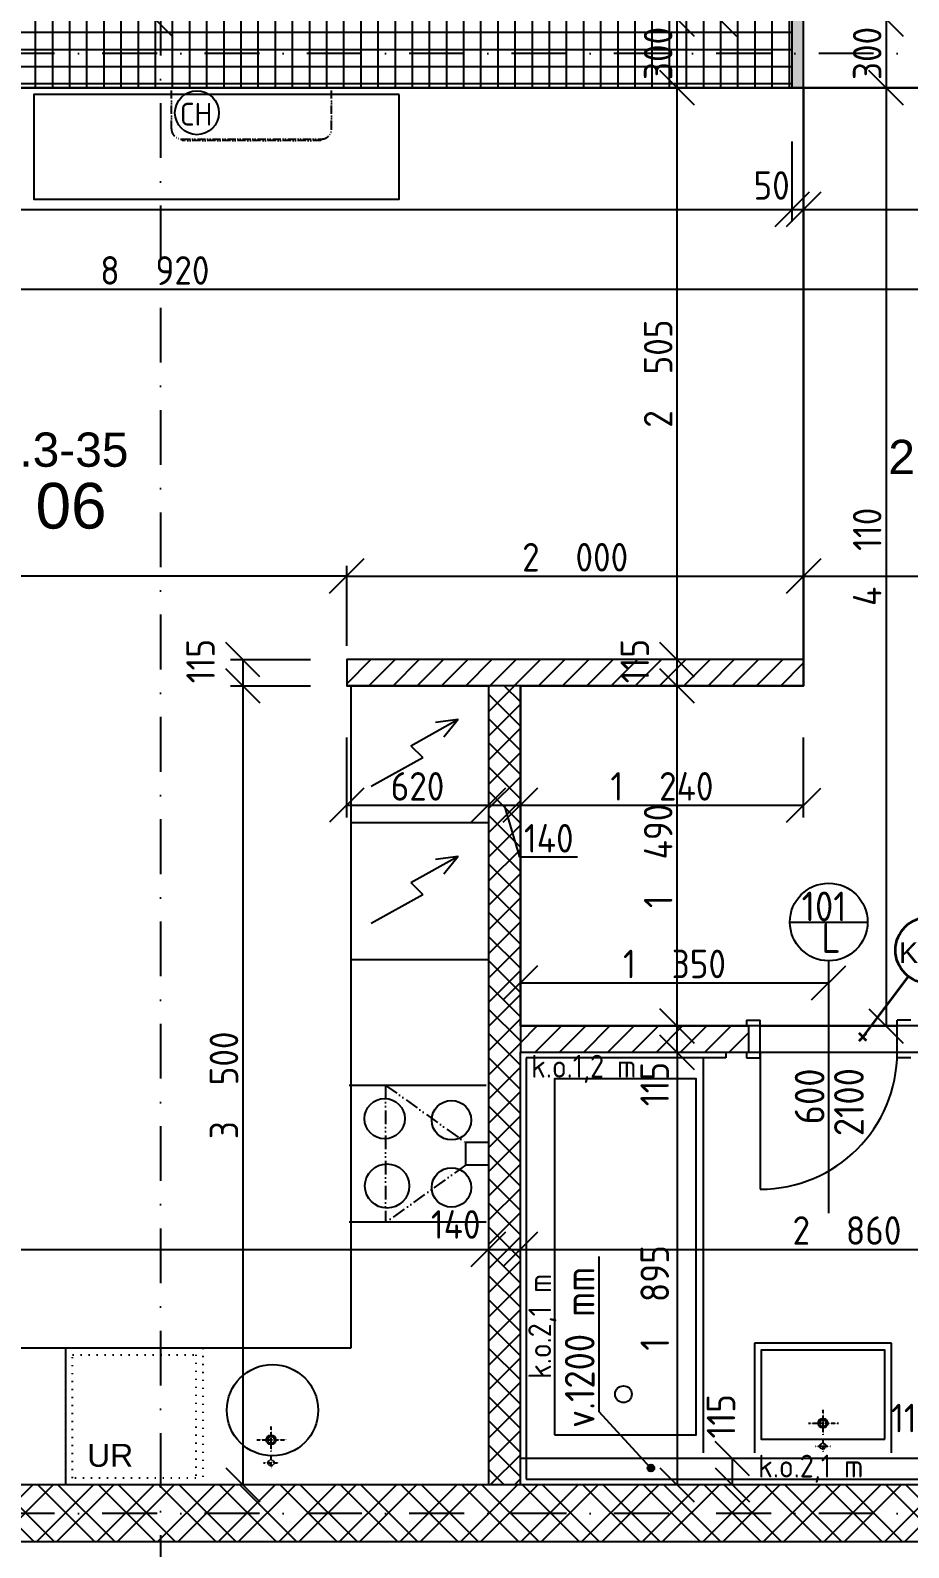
# Model space of a CAD drawing. Extents: x 4511820 to 5180432, y -1526536 to -944957.
# Drawn here: x 5100228 to 5104072, y -1225649 to -1219003 of the extents above; entities that cross this region are included whole.
import ezdxf

# ---------------------------------------------------------------- set-up
doc = ezdxf.new("R2010")
doc.units = 0
doc.header["$MEASUREMENT"] = 0
for name, pattern in [('ACAD_ISO07W100', [3.5, 0.5, -3]), ('ACAD_ISO12W100', [22, 12, -3, 0.5, -3, 0.5, -3]), ('BODKOCIARKOVANA_3', [5.6, 3, -1.3, 0, -1.3]), ('DASHED', [0.75, 0.5, -0.25])]:
    doc.linetypes.add(name, pattern=pattern)
doc.layers.get('0').update_dxf_attribs({"linetype": 'CONTINUOUS'})
doc.layers.get('Defpoints').update_dxf_attribs({"color": 61, "linetype": 'CONTINUOUS'})
for name, color, linetype in [('DVERE', 45, 'CONTINUOUS'), ('KÓTY', 4, 'CONTINUOUS'), ('MÚRY', 1, 'CONTINUOUS'), ('osi', 253, 'CONTINUOUS'), ('Plochy', 41, 'CONTINUOUS'), ('POPIS', 7, 'CONTINUOUS'), ('TENKÁ', 7, 'CONTINUOUS'), ('ZARIADENIE', 47, 'CONTINUOUS'), ('ZARIADENIE1', 145, 'CONTINUOUS'), ('ZARIADOVACIE', 144, 'CONTINUOUS'), ('ZZ-chladenie', 133, 'CONTINUOUS'), ('ŠRAFY', 82, 'CONTINUOUS')]:
    doc.layers.add(name, color=color, linetype=linetype)
doc.layers.add('preklady', color=74, linetype='CONTINUOUS', lineweight=35)
doc.styles.add('ARIAL', font='arial.ttf')
doc.styles.add('STYLE1', font='isocp.shx')
doc.dimstyles.new('STANDARD-50', dxfattribs={"dimtxt": 125, "dimasz": 150, "dimexe": 10, "dimexo": 200, "dimgap": 20, "dimtad": 1, "dimdsep": 46, "dimlunit": 6, "dimtxsty": 'STYLE1', "dimblk1": 'OBLIQUE', "dimblk2": 'OBLIQUE', "dimsah": 1, "dimcen": 2.5, "dimse1": 1, "dimse2": 1, "dimadec": 0, "dimazin": 0, "dimtfac": 1, "dimtmove": 1, "dimatfit": 3, "dimldrblk": 'OBLIQUE', "dimfxl": 1, "dimtolj": 1, "dimtzin": 0, "dimarcsym": 0})
pattern_1 = [(45, (515270.5, 214751.965), (-53.0330086, 53.0330086), [])]

# ---------------------------------------------------------------- blocks, each defined once
blk = doc.blocks.new('chlad2')
at = {"layer": 'ZZ-chladenie', "linetype": 'ACAD_ISO12W100', "ltscale": 3}
for p, q in [((5102412.5, -1105747.3), (5102592.5, -1105747.3)), ((5102412.5, -1106448.4), (5102592.5, -1106448.4))]:
    blk.add_line(p, q, dxfattribs=at)
blk.add_lwpolyline([(5102367.5, -1106402), (5102360.8, -1106402), (5102360.8, -1105794.8), (5102367.5, -1105794.8)], close=True, dxfattribs=at)
for centre, start, end in [((5102412.5, -1105792.3), 90, 180), ((5102412.5, -1106403.4), 180, 270)]:
    blk.add_arc(centre, 45, start, end, dxfattribs=at)
blk = doc.blocks.new('_OBLIQUE')
at = {"color": 0, "linetype": 'ByBlock'}
blk.add_line((-0.5, -0.5), (0.5, 0.5), dxfattribs=at)
blk = doc.blocks.new('*D27907')
at = {"layer": 'Defpoints', "color": 0}
for p in [(5102232.5, -1224342.5), (5096312.5, -1225374.2), (5102232.5, -1225374.2)]:
    blk.add_point(p, dxfattribs=at)
at = {"layer": 'KÓTY', "color": 0, "lineweight": -2}
blk.add_line((5096312.5, -1224342.5), (5102232.5, -1224342.5), dxfattribs=at)
at = {"layer": 'KÓTY', "color": 0, "linetype": 'ByBlock', "lineweight": -2, "xscale": 150, "yscale": 150, "zscale": 150, "rotation": 180}
blk.add_blockref('_OBLIQUE', (5096312.5, -1224342.5), dxfattribs=at)
at = {"layer": 'KÓTY', "color": 0, "linetype": 'ByBlock', "lineweight": -2, "xscale": 150, "yscale": 150, "zscale": 150}
blk.add_blockref('_OBLIQUE', (5102232.5, -1224342.5), dxfattribs=at)
at = {"layer": 'KÓTY', "color": 0, "insert": (5099272.5, -1224260), "char_height": 125, "attachment_point": 5, "style": 'STYLE1'}
blk.add_mtext('\\A1;5ﾠ920', dxfattribs=at)
blk = doc.blocks.new('*D27908')
at = {"layer": 'Defpoints', "color": 0}
for p in [(5102372.5, -1224342.5), (5102372.5, -1224342.5), (5102232.5, -1225374.2)]:
    blk.add_point(p, dxfattribs=at)
at = {"layer": 'KÓTY', "color": 0, "lineweight": -2}
blk.add_line((5102232.5, -1224342.5), (5102372.5, -1224342.5), dxfattribs=at)
at = {"layer": 'KÓTY', "color": 0, "linetype": 'ByBlock', "lineweight": -2, "xscale": 150, "yscale": 150, "zscale": 150, "rotation": 180}
blk.add_blockref('_OBLIQUE', (5102232.5, -1224342.5), dxfattribs=at)
at = {"layer": 'KÓTY', "color": 0, "linetype": 'ByBlock', "lineweight": -2, "xscale": 150, "yscale": 150, "zscale": 150}
blk.add_blockref('_OBLIQUE', (5102372.5, -1224342.5), dxfattribs=at)
at = {"layer": 'KÓTY', "color": 0, "insert": (5102089.5, -1224233.5), "char_height": 125, "attachment_point": 5, "style": 'STYLE1'}
blk.add_mtext('\\A1;140', dxfattribs=at)
blk = doc.blocks.new('*D27909')
at = {"layer": 'Defpoints', "color": 0}
for p in [(5102372.5, -1224342.5), (5105232.5, -1224342.5), (5105232.5, -1224342.5)]:
    blk.add_point(p, dxfattribs=at)
at = {"layer": 'KÓTY', "color": 0, "lineweight": -2}
blk.add_line((5102372.5, -1224342.5), (5105232.5, -1224342.5), dxfattribs=at)
at = {"layer": 'KÓTY', "color": 0, "linetype": 'ByBlock', "lineweight": -2, "xscale": 150, "yscale": 150, "zscale": 150, "rotation": 180}
blk.add_blockref('_OBLIQUE', (5102372.5, -1224342.5), dxfattribs=at)
at = {"layer": 'KÓTY', "color": 0, "linetype": 'ByBlock', "lineweight": -2, "xscale": 150, "yscale": 150, "zscale": 150}
blk.add_blockref('_OBLIQUE', (5105232.5, -1224342.5), dxfattribs=at)
at = {"layer": 'KÓTY', "color": 0, "insert": (5103802.5, -1224260), "char_height": 125, "attachment_point": 5, "style": 'STYLE1'}
blk.add_mtext('\\A1;2ﾠ860', dxfattribs=at)
blk = doc.blocks.new('*D27929')
at = {"layer": 'Defpoints', "color": 0}
for p in [(5102372.5, -1223479.2), (5102372.5, -1225374.2), (5103058.5, -1225374.2)]:
    blk.add_point(p, dxfattribs=at)
at = {"layer": 'KÓTY', "color": 0, "lineweight": -2}
blk.add_line((5103058.5, -1223479.2), (5103058.5, -1225374.2), dxfattribs=at)
at = {"layer": 'KÓTY', "color": 0, "linetype": 'ByBlock', "lineweight": -2, "xscale": 150, "yscale": 150, "zscale": 150}
for p, rotation in [((5103058.5, -1223479.2), 90), ((5103058.5, -1225374.2), 270)]:
    blk.add_blockref('_OBLIQUE', p, dxfattribs=dict(at, rotation=rotation))
at = {"layer": 'KÓTY', "color": 0, "insert": (5102961, -1224555.5), "char_height": 125, "attachment_point": 5, "rotation": 90, "style": 'STYLE1'}
blk.add_mtext('\\A1;1ﾠ895', dxfattribs=at)
blk = doc.blocks.new('*D27930')
at = {"layer": 'Defpoints', "color": 0}
for p in [(5102372.5, -1223364.2), (5103058.5, -1223364.2), (5102372.5, -1223479.2)]:
    blk.add_point(p, dxfattribs=at)
at = {"layer": 'KÓTY', "color": 0, "lineweight": -2}
blk.add_line((5103058.5, -1223479.2), (5103058.5, -1223364.2), dxfattribs=at)
at = {"layer": 'KÓTY', "color": 0, "linetype": 'ByBlock', "lineweight": -2, "xscale": 150, "yscale": 150, "zscale": 150}
for p, rotation in [((5103058.5, -1223364.2), 90), ((5103058.5, -1223479.2), 270)]:
    blk.add_blockref('_OBLIQUE', p, dxfattribs=dict(at, rotation=rotation))
at = {"layer": 'KÓTY', "color": 0, "insert": (5102960.5, -1223618.5), "char_height": 125, "attachment_point": 5, "rotation": 90, "style": 'STYLE1'}
blk.add_mtext('\\A1;115', dxfattribs=at)
blk = doc.blocks.new('*D27931')
at = {"layer": 'Defpoints', "color": 0}
for p in [(5103058.5, -1221874.2), (5103058.5, -1221874.2), (5102372.5, -1223364.2)]:
    blk.add_point(p, dxfattribs=at)
at = {"layer": 'KÓTY', "color": 0, "lineweight": -2}
blk.add_line((5103058.5, -1223364.2), (5103058.5, -1221874.2), dxfattribs=at)
at = {"layer": 'KÓTY', "color": 0, "linetype": 'ByBlock', "lineweight": -2, "xscale": 150, "yscale": 150, "zscale": 150}
for p, rotation in [((5103058.5, -1221874.2), 90), ((5103058.5, -1223364.2), 270)]:
    blk.add_blockref('_OBLIQUE', p, dxfattribs=dict(at, rotation=rotation))
at = {"layer": 'KÓTY', "color": 0, "insert": (5102976, -1222619.2), "char_height": 125, "attachment_point": 5, "rotation": 90, "style": 'STYLE1'}
blk.add_mtext('\\A1;1ﾠ490', dxfattribs=at)
blk = doc.blocks.new('*D27932')
at = {"layer": 'Defpoints', "color": 0}
for p in [(5103058.5, -1221759.2), (5103058.5, -1221759.2), (5103058.5, -1221874.2)]:
    blk.add_point(p, dxfattribs=at)
at = {"layer": 'KÓTY', "color": 0, "lineweight": -2}
blk.add_line((5103058.5, -1221874.2), (5103058.5, -1221759.2), dxfattribs=at)
at = {"layer": 'KÓTY', "color": 0, "linetype": 'ByBlock', "lineweight": -2, "xscale": 150, "yscale": 150, "zscale": 150}
for p, rotation in [((5103058.5, -1221759.2), 90), ((5103058.5, -1221874.2), 270)]:
    blk.add_blockref('_OBLIQUE', p, dxfattribs=dict(at, rotation=rotation))
at = {"layer": 'KÓTY', "color": 0, "insert": (5102873.5, -1221766), "char_height": 125, "attachment_point": 5, "rotation": 90, "style": 'STYLE1'}
blk.add_mtext('\\A1;115', dxfattribs=at)
blk = doc.blocks.new('*D27933')
at = {"layer": 'Defpoints', "color": 0}
for p in [(5103058.5, -1219254.2), (5103058.5, -1219254.2), (5103058.5, -1221759.2)]:
    blk.add_point(p, dxfattribs=at)
at = {"layer": 'KÓTY', "color": 0, "lineweight": -2}
blk.add_line((5103058.5, -1221759.2), (5103058.5, -1219254.2), dxfattribs=at)
at = {"layer": 'KÓTY', "color": 0, "linetype": 'ByBlock', "lineweight": -2, "xscale": 150, "yscale": 150, "zscale": 150}
for p, rotation in [((5103058.5, -1219254.2), 90), ((5103058.5, -1221759.2), 270)]:
    blk.add_blockref('_OBLIQUE', p, dxfattribs=dict(at, rotation=rotation))
at = {"layer": 'KÓTY', "color": 0, "insert": (5102976, -1220506.7), "char_height": 125, "attachment_point": 5, "rotation": 90, "style": 'STYLE1'}
blk.add_mtext('\\A1;2ﾠ505', dxfattribs=at)
blk = doc.blocks.new('*D27934')
at = {"layer": 'Defpoints', "color": 0}
for p in [(5103058.5, -1218954.2), (5103058.5, -1218954.2), (5103058.5, -1219254.2)]:
    blk.add_point(p, dxfattribs=at)
at = {"layer": 'KÓTY', "color": 0, "lineweight": -2}
blk.add_line((5103058.5, -1219254.2), (5103058.5, -1218954.2), dxfattribs=at)
at = {"layer": 'KÓTY', "color": 0, "linetype": 'ByBlock', "lineweight": -2, "xscale": 150, "yscale": 150, "zscale": 150}
for p, rotation in [((5103058.5, -1218954.2), 90), ((5103058.5, -1219254.2), 270)]:
    blk.add_blockref('_OBLIQUE', p, dxfattribs=dict(at, rotation=rotation))
at = {"layer": 'KÓTY', "color": 0, "insert": (5102976, -1219104.2), "char_height": 125, "attachment_point": 5, "rotation": 90, "style": 'STYLE1'}
blk.add_mtext('\\A1;300', dxfattribs=at)
blk = doc.blocks.new('*D27935')
at = {"layer": 'Defpoints', "color": 0}
for p in [(5103058.5, -1217069.2), (5103058.5, -1217069.2), (5103058.5, -1218954.2)]:
    blk.add_point(p, dxfattribs=at)
at = {"layer": 'KÓTY', "color": 0, "lineweight": -2}
blk.add_line((5103058.5, -1218954.2), (5103058.5, -1217069.2), dxfattribs=at)
at = {"layer": 'KÓTY', "color": 0, "linetype": 'ByBlock', "lineweight": -2, "xscale": 150, "yscale": 150, "zscale": 150}
for p, rotation in [((5103058.5, -1217069.2), 90), ((5103058.5, -1218954.2), 270)]:
    blk.add_blockref('_OBLIQUE', p, dxfattribs=dict(at, rotation=rotation))
at = {"layer": 'KÓTY', "color": 0, "insert": (5102976, -1218011.7), "char_height": 125, "attachment_point": 5, "rotation": 90, "style": 'STYLE1'}
blk.add_mtext('\\A1;1ﾠ885', dxfattribs=at)
blk = doc.blocks.new('*D27942')
at = {"layer": 'Defpoints', "color": 0}
for p in [(5101612.5, -1221874.2), (5102232.5, -1221874.2), (5102232.5, -1222397)]:
    blk.add_point(p, dxfattribs=at)
at = {"layer": 'KÓTY', "color": 0, "lineweight": -2}
blk.add_line((5101612.5, -1222397), (5102232.5, -1222397), dxfattribs=at)
at = {"layer": 'KÓTY', "color": 0, "linetype": 'ByBlock', "lineweight": -2, "xscale": 150, "yscale": 150, "zscale": 150, "rotation": 180}
blk.add_blockref('_OBLIQUE', (5101612.5, -1222397), dxfattribs=at)
at = {"layer": 'KÓTY', "color": 0, "linetype": 'ByBlock', "lineweight": -2, "xscale": 150, "yscale": 150, "zscale": 150}
blk.add_blockref('_OBLIQUE', (5102232.5, -1222397), dxfattribs=at)
at = {"layer": 'KÓTY', "color": 0, "insert": (5101922.5, -1222314.5), "char_height": 125, "attachment_point": 5, "style": 'STYLE1'}
blk.add_mtext('\\A1;620', dxfattribs=at)
blk = doc.blocks.new('*D27943')
at = {"layer": 'Defpoints', "color": 0}
for p in [(5102232.5, -1221874.2), (5102372.5, -1221874.2), (5102372.5, -1222397)]:
    blk.add_point(p, dxfattribs=at)
at = {"layer": 'KÓTY', "color": 0, "lineweight": -2}
for p, q in [((5102232.5, -1222397), (5102372.5, -1222397)), ((5102370.8, -1222624.5), (5102302.5, -1222397)), ((5102623.3, -1222624.5), (5102370.8, -1222624.5))]:
    blk.add_line(p, q, dxfattribs=at)
at = {"layer": 'KÓTY', "color": 0, "linetype": 'ByBlock', "lineweight": -2, "xscale": 150, "yscale": 150, "zscale": 150, "rotation": 180}
blk.add_blockref('_OBLIQUE', (5102232.5, -1222397), dxfattribs=at)
at = {"layer": 'KÓTY', "color": 0, "linetype": 'ByBlock', "lineweight": -2, "xscale": 150, "yscale": 150, "zscale": 150}
blk.add_blockref('_OBLIQUE', (5102372.5, -1222397), dxfattribs=at)
at = {"layer": 'KÓTY', "color": 0, "insert": (5102497, -1222542), "char_height": 125, "attachment_point": 5, "style": 'STYLE1'}
blk.add_mtext('\\A1;140', dxfattribs=at)
blk = doc.blocks.new('*D27944')
at = {"layer": 'Defpoints', "color": 0}
for p in [(5102372.5, -1221874.2), (5103612.5, -1221874.2), (5103612.5, -1222397)]:
    blk.add_point(p, dxfattribs=at)
at = {"layer": 'KÓTY', "color": 0, "lineweight": -2}
blk.add_line((5102372.5, -1222397), (5103612.5, -1222397), dxfattribs=at)
at = {"layer": 'KÓTY', "color": 0, "linetype": 'ByBlock', "lineweight": -2, "xscale": 150, "yscale": 150, "zscale": 150, "rotation": 180}
blk.add_blockref('_OBLIQUE', (5102372.5, -1222397), dxfattribs=at)
at = {"layer": 'KÓTY', "color": 0, "linetype": 'ByBlock', "lineweight": -2, "xscale": 150, "yscale": 150, "zscale": 150}
blk.add_blockref('_OBLIQUE', (5103612.5, -1222397), dxfattribs=at)
at = {"layer": 'KÓTY', "color": 0, "insert": (5102992.5, -1222314.5), "char_height": 125, "attachment_point": 5, "style": 'STYLE1'}
blk.add_mtext('\\A1;1ﾠ240', dxfattribs=at)
blk = doc.blocks.new('*D27945')
at = {"layer": 'Defpoints', "color": 0}
for p in [(5101612.5, -1221874.2), (5101157.5, -1225374.2), (5101612.5, -1225374.2)]:
    blk.add_point(p, dxfattribs=at)
at = {"layer": 'KÓTY', "color": 0, "lineweight": -2}
blk.add_line((5101157.5, -1221874.2), (5101157.5, -1225374.2), dxfattribs=at)
at = {"layer": 'KÓTY', "color": 0, "linetype": 'ByBlock', "lineweight": -2, "xscale": 150, "yscale": 150, "zscale": 150}
for p, rotation in [((5101157.5, -1221874.2), 90), ((5101157.5, -1225374.2), 270)]:
    blk.add_blockref('_OBLIQUE', p, dxfattribs=dict(at, rotation=rotation))
at = {"layer": 'KÓTY', "color": 0, "insert": (5101075, -1223624.2), "char_height": 125, "attachment_point": 5, "rotation": 90, "style": 'STYLE1'}
blk.add_mtext('\\A1;3ﾠ500', dxfattribs=at)
blk = doc.blocks.new('*D27946')
at = {"layer": 'Defpoints', "color": 0}
for p in [(5101612.5, -1221759.2), (5101157.5, -1221874.2), (5101612.5, -1221874.2)]:
    blk.add_point(p, dxfattribs=at)
at = {"layer": 'KÓTY', "color": 0, "lineweight": -2}
blk.add_line((5101157.5, -1221759.2), (5101157.5, -1221874.2), dxfattribs=at)
at = {"layer": 'KÓTY', "color": 0, "linetype": 'ByBlock', "lineweight": -2, "xscale": 150, "yscale": 150, "zscale": 150}
for p, rotation in [((5101157.5, -1221759.2), 90), ((5101157.5, -1221874.2), 270)]:
    blk.add_blockref('_OBLIQUE', p, dxfattribs=dict(at, rotation=rotation))
at = {"layer": 'KÓTY', "color": 0, "insert": (5100972.5, -1221766), "char_height": 125, "attachment_point": 5, "rotation": 90, "style": 'STYLE1'}
blk.add_mtext('\\A1;115', dxfattribs=at)
blk = doc.blocks.new('*D27949')
at = {"layer": 'Defpoints', "color": 0}
for p in [(5096312.5, -1219254.2), (5103562.5, -1219254.2), (5103562.5, -1219787)]:
    blk.add_point(p, dxfattribs=at)
at = {"layer": 'KÓTY', "color": 0, "lineweight": -2}
blk.add_line((5096312.5, -1219787), (5103562.5, -1219787), dxfattribs=at)
at = {"layer": 'KÓTY', "color": 0, "linetype": 'ByBlock', "lineweight": -2, "xscale": 150, "yscale": 150, "zscale": 150, "rotation": 180}
blk.add_blockref('_OBLIQUE', (5096312.5, -1219787), dxfattribs=at)
at = {"layer": 'KÓTY', "color": 0, "linetype": 'ByBlock', "lineweight": -2, "xscale": 150, "yscale": 150, "zscale": 150}
blk.add_blockref('_OBLIQUE', (5103562.5, -1219787), dxfattribs=at)
at = {"layer": 'KÓTY', "color": 0, "insert": (5099937.5, -1219704.5), "char_height": 125, "attachment_point": 5, "style": 'STYLE1'}
blk.add_mtext('\\A1;7ﾠ250', dxfattribs=at)
blk = doc.blocks.new('*D27950')
at = {"layer": 'Defpoints', "color": 0}
for p in [(5103562.5, -1219254.2), (5103612.5, -1219254.2), (5103612.5, -1219787)]:
    blk.add_point(p, dxfattribs=at)
at = {"layer": 'KÓTY', "color": 0, "lineweight": -2}
blk.add_line((5103562.5, -1219787), (5103612.5, -1219787), dxfattribs=at)
at = {"layer": 'KÓTY', "color": 0, "linetype": 'ByBlock', "lineweight": -2, "xscale": 150, "yscale": 150, "zscale": 150, "rotation": 180}
blk.add_blockref('_OBLIQUE', (5103562.5, -1219787), dxfattribs=at)
at = {"layer": 'KÓTY', "color": 0, "linetype": 'ByBlock', "lineweight": -2, "xscale": 150, "yscale": 150, "zscale": 150}
blk.add_blockref('_OBLIQUE', (5103612.5, -1219787), dxfattribs=at)
at = {"layer": 'KÓTY', "color": 0, "insert": (5103472.5, -1219682.5), "char_height": 125, "attachment_point": 5, "style": 'STYLE1'}
blk.add_mtext('\\A1;50', dxfattribs=at)
blk = doc.blocks.new('*D27951')
at = {"layer": 'Defpoints', "color": 0}
for p in [(5103612.5, -1219254.2), (5105232.5, -1219254.2), (5105232.5, -1219787)]:
    blk.add_point(p, dxfattribs=at)
at = {"layer": 'KÓTY', "color": 0, "lineweight": -2}
blk.add_line((5103612.5, -1219787), (5105232.5, -1219787), dxfattribs=at)
at = {"layer": 'KÓTY', "color": 0, "linetype": 'ByBlock', "lineweight": -2, "xscale": 150, "yscale": 150, "zscale": 150, "rotation": 180}
blk.add_blockref('_OBLIQUE', (5103612.5, -1219787), dxfattribs=at)
at = {"layer": 'KÓTY', "color": 0, "linetype": 'ByBlock', "lineweight": -2, "xscale": 150, "yscale": 150, "zscale": 150}
blk.add_blockref('_OBLIQUE', (5105232.5, -1219787), dxfattribs=at)
at = {"layer": 'KÓTY', "color": 0, "insert": (5104422.5, -1219704.5), "char_height": 125, "attachment_point": 5, "style": 'STYLE1'}
blk.add_mtext('\\A1;1ﾠ620', dxfattribs=at)
blk = doc.blocks.new('*D27952')
at = {"layer": 'Defpoints', "color": 0}
for p in [(5103722.5, -1223175), (5102372.5, -1223364.2), (5103722.5, -1223364.2)]:
    blk.add_point(p, dxfattribs=at)
at = {"layer": 'KÓTY', "color": 0, "lineweight": -2}
blk.add_line((5102372.5, -1223175), (5103722.5, -1223175), dxfattribs=at)
at = {"layer": 'KÓTY', "color": 0, "linetype": 'ByBlock', "lineweight": -2, "xscale": 150, "yscale": 150, "zscale": 150, "rotation": 180}
blk.add_blockref('_OBLIQUE', (5102372.5, -1223175), dxfattribs=at)
at = {"layer": 'KÓTY', "color": 0, "linetype": 'ByBlock', "lineweight": -2, "xscale": 150, "yscale": 150, "zscale": 150}
blk.add_blockref('_OBLIQUE', (5103722.5, -1223175), dxfattribs=at)
at = {"layer": 'KÓTY', "color": 0, "insert": (5103047.5, -1223092.5), "char_height": 125, "attachment_point": 5, "style": 'STYLE1'}
blk.add_mtext('\\A1;1ﾠ350', dxfattribs=at)
blk = doc.blocks.new('*D27953')
at = {"layer": 'Defpoints', "color": 0}
for p in [(5104232.5, -1225259.2), (5103300, -1225374.2), (5104232.5, -1225374.2)]:
    blk.add_point(p, dxfattribs=at)
at = {"layer": 'KÓTY', "color": 0, "lineweight": -2}
blk.add_line((5103300, -1225259.2), (5103300, -1225374.2), dxfattribs=at)
at = {"layer": 'KÓTY', "color": 0, "linetype": 'ByBlock', "lineweight": -2, "xscale": 150, "yscale": 150, "zscale": 150}
for p, rotation in [((5103300, -1225259.2), 90), ((5103300, -1225374.2), 270)]:
    blk.add_blockref('_OBLIQUE', p, dxfattribs=dict(at, rotation=rotation))
at = {"layer": 'KÓTY', "color": 0, "insert": (5103251, -1225074), "char_height": 125, "attachment_point": 5, "rotation": 90, "style": 'STYLE1'}
blk.add_mtext('\\A1;115', dxfattribs=at)
blk = doc.blocks.new('*D27955')
at = {"layer": 'Defpoints', "color": 0}
for p in [(5104232.5, -1224974.2), (5104347.5, -1224974.2), (5104232.5, -1225134)]:
    blk.add_point(p, dxfattribs=at)
at = {"layer": 'KÓTY', "color": 0, "lineweight": -2}
blk.add_line((5104347.5, -1225134), (5104232.5, -1225134), dxfattribs=at)
at = {"layer": 'KÓTY', "color": 0, "linetype": 'ByBlock', "lineweight": -2, "xscale": 150, "yscale": 150, "zscale": 150, "rotation": 180}
blk.add_blockref('_OBLIQUE', (5104232.5, -1225134), dxfattribs=at)
at = {"layer": 'KÓTY', "color": 0, "linetype": 'ByBlock', "lineweight": -2, "xscale": 150, "yscale": 150, "zscale": 150}
blk.add_blockref('_OBLIQUE', (5104347.5, -1225134), dxfattribs=at)
at = {"layer": 'KÓTY', "color": 0, "insert": (5104092.5, -1225081.5), "char_height": 125, "attachment_point": 5, "style": 'STYLE1'}
blk.add_mtext('\\A1;115', dxfattribs=at)
blk = doc.blocks.new('*D27959')
at = {"layer": 'Defpoints', "color": 0}
for p in [(5103612.5, -1221393.5), (5101612.5, -1221759.2), (5103612.5, -1221759.2)]:
    blk.add_point(p, dxfattribs=at)
at = {"layer": 'KÓTY', "color": 0, "lineweight": -2}
blk.add_line((5101612.5, -1221393.5), (5103612.5, -1221393.5), dxfattribs=at)
at = {"layer": 'KÓTY', "color": 0, "linetype": 'ByBlock', "lineweight": -2, "xscale": 150, "yscale": 150, "zscale": 150, "rotation": 180}
blk.add_blockref('_OBLIQUE', (5101612.5, -1221393.5), dxfattribs=at)
at = {"layer": 'KÓTY', "color": 0, "linetype": 'ByBlock', "lineweight": -2, "xscale": 150, "yscale": 150, "zscale": 150}
blk.add_blockref('_OBLIQUE', (5103612.5, -1221393.5), dxfattribs=at)
at = {"layer": 'KÓTY', "color": 0, "insert": (5102612.5, -1221311), "char_height": 125, "attachment_point": 5, "style": 'STYLE1'}
blk.add_mtext('\\A1;2ﾠ000', dxfattribs=at)
blk = doc.blocks.new('*D27960')
at = {"layer": 'Defpoints', "color": 0}
for p in [(5105232.5, -1221393.5), (5103612.5, -1221874.2), (5105232.5, -1221874.2)]:
    blk.add_point(p, dxfattribs=at)
at = {"layer": 'KÓTY', "color": 0, "lineweight": -2}
blk.add_line((5103612.5, -1221393.5), (5105232.5, -1221393.5), dxfattribs=at)
at = {"layer": 'KÓTY', "color": 0, "linetype": 'ByBlock', "lineweight": -2, "xscale": 150, "yscale": 150, "zscale": 150, "rotation": 180}
blk.add_blockref('_OBLIQUE', (5103612.5, -1221393.5), dxfattribs=at)
at = {"layer": 'KÓTY', "color": 0, "linetype": 'ByBlock', "lineweight": -2, "xscale": 150, "yscale": 150, "zscale": 150}
blk.add_blockref('_OBLIQUE', (5105232.5, -1221393.5), dxfattribs=at)
at = {"layer": 'KÓTY', "color": 0, "insert": (5104422.5, -1221311), "char_height": 125, "attachment_point": 5, "style": 'STYLE1'}
blk.add_mtext('\\A1;1ﾠ620', dxfattribs=at)
blk = doc.blocks.new('*D27961')
at = {"layer": 'Defpoints', "color": 0}
for p in [(5096312.5, -1221393.5), (5096312.5, -1221759.2), (5101612.5, -1221759.2)]:
    blk.add_point(p, dxfattribs=at)
at = {"layer": 'KÓTY', "color": 0, "lineweight": -2}
blk.add_line((5101612.5, -1221393.5), (5096312.5, -1221393.5), dxfattribs=at)
at = {"layer": 'KÓTY', "color": 0, "linetype": 'ByBlock', "lineweight": -2, "xscale": 150, "yscale": 150, "zscale": 150, "rotation": 180}
blk.add_blockref('_OBLIQUE', (5096312.5, -1221393.5), dxfattribs=at)
at = {"layer": 'KÓTY', "color": 0, "linetype": 'ByBlock', "lineweight": -2, "xscale": 150, "yscale": 150, "zscale": 150}
blk.add_blockref('_OBLIQUE', (5101612.5, -1221393.5), dxfattribs=at)
at = {"layer": 'KÓTY', "color": 0, "insert": (5098962.5, -1221311), "char_height": 125, "attachment_point": 5, "style": 'STYLE1'}
blk.add_mtext('\\A1;5ﾠ300', dxfattribs=at)
blk = doc.blocks.new('*D27962')
at = {"layer": 'Defpoints', "color": 0}
for p in [(5096312.5, -1219254.2), (5105232.5, -1219254.2), (5105232.5, -1220137)]:
    blk.add_point(p, dxfattribs=at)
at = {"layer": 'KÓTY', "color": 0, "lineweight": -2}
blk.add_line((5096312.5, -1220137), (5105232.5, -1220137), dxfattribs=at)
at = {"layer": 'KÓTY', "color": 0, "linetype": 'ByBlock', "lineweight": -2, "xscale": 150, "yscale": 150, "zscale": 150, "rotation": 180}
blk.add_blockref('_OBLIQUE', (5096312.5, -1220137), dxfattribs=at)
at = {"layer": 'KÓTY', "color": 0, "linetype": 'ByBlock', "lineweight": -2, "xscale": 150, "yscale": 150, "zscale": 150}
blk.add_blockref('_OBLIQUE', (5105232.5, -1220137), dxfattribs=at)
at = {"layer": 'KÓTY', "color": 0, "insert": (5100772.5, -1220054.5), "char_height": 125, "attachment_point": 5, "style": 'STYLE1'}
blk.add_mtext('\\A1;8ﾠ920', dxfattribs=at)
blk = doc.blocks.new('*D27966')
at = {"layer": 'Defpoints', "color": 0}
for p in [(5100562.5, -1218554.2), (5100562.5, -1218954.2), (5100774, -1218954.2)]:
    blk.add_point(p, dxfattribs=at)
at = {"layer": 'KÓTY', "color": 0, "lineweight": -2}
blk.add_line((5100774, -1218554.2), (5100774, -1218954.2), dxfattribs=at)
at = {"layer": 'KÓTY', "color": 0, "linetype": 'ByBlock', "lineweight": -2, "xscale": 150, "yscale": 150, "zscale": 150}
for p, rotation in [((5100774, -1218554.2), 90), ((5100774, -1218954.2), 270)]:
    blk.add_blockref('_OBLIQUE', p, dxfattribs=dict(at, rotation=rotation))
at = {"layer": 'KÓTY', "color": 0, "insert": (5100691.5, -1218754.2), "char_height": 125, "attachment_point": 5, "rotation": 90, "style": 'STYLE1'}
blk.add_mtext('\\A1;400', dxfattribs=at)
blk = doc.blocks.new('*D27971')
at = {"layer": 'Defpoints', "color": 0}
for p in [(5103464.5, -1218839.2), (5103243.5, -1218954.2), (5103464.5, -1218954.2)]:
    blk.add_point(p, dxfattribs=at)
at = {"layer": 'KÓTY', "color": 0, "lineweight": -2}
blk.add_line((5103243.5, -1218839.2), (5103243.5, -1218954.2), dxfattribs=at)
at = {"layer": 'KÓTY', "color": 0, "linetype": 'ByBlock', "lineweight": -2, "xscale": 150, "yscale": 150, "zscale": 150}
for p, rotation in [((5103243.5, -1218839.2), 90), ((5103243.5, -1218954.2), 270)]:
    blk.add_blockref('_OBLIQUE', p, dxfattribs=dict(at, rotation=rotation))
at = {"layer": 'KÓTY', "color": 0, "insert": (5103245, -1218707.5), "char_height": 125, "attachment_point": 5, "rotation": 90, "style": 'STYLE1'}
blk.add_mtext('\\A1;115', dxfattribs=at)
blk = doc.blocks.new('*D27995')
at = {"layer": 'Defpoints', "color": 0}
for p in [(5103612.5, -1212834.2), (5103612.5, -1218954.2), (5103973.5, -1218954.2)]:
    blk.add_point(p, dxfattribs=at)
at = {"layer": 'KÓTY', "color": 0, "lineweight": -2}
blk.add_line((5103973.5, -1212834.2), (5103973.5, -1218954.2), dxfattribs=at)
at = {"layer": 'KÓTY', "color": 0, "linetype": 'ByBlock', "lineweight": -2, "xscale": 150, "yscale": 150, "zscale": 150}
for p, rotation in [((5103973.5, -1212834.2), 90), ((5103973.5, -1218954.2), 270)]:
    blk.add_blockref('_OBLIQUE', p, dxfattribs=dict(at, rotation=rotation))
at = {"layer": 'KÓTY', "color": 0, "insert": (5103891, -1215894.2), "char_height": 125, "attachment_point": 5, "rotation": 90, "style": 'STYLE1'}
blk.add_mtext('\\A1;6ﾠ120', dxfattribs=at)
blk = doc.blocks.new('*D27996')
at = {"layer": 'Defpoints', "color": 0}
for p in [(5103612.5, -1218954.2), (5103612.5, -1219254.2), (5103973.5, -1219254.2)]:
    blk.add_point(p, dxfattribs=at)
at = {"layer": 'KÓTY', "color": 0, "lineweight": -2}
blk.add_line((5103973.5, -1218954.2), (5103973.5, -1219254.2), dxfattribs=at)
at = {"layer": 'KÓTY', "color": 0, "linetype": 'ByBlock', "lineweight": -2, "xscale": 150, "yscale": 150, "zscale": 150}
for p, rotation in [((5103973.5, -1218954.2), 90), ((5103973.5, -1219254.2), 270)]:
    blk.add_blockref('_OBLIQUE', p, dxfattribs=dict(at, rotation=rotation))
at = {"layer": 'KÓTY', "color": 0, "insert": (5103891, -1219104.2), "char_height": 125, "attachment_point": 5, "rotation": 90, "style": 'STYLE1'}
blk.add_mtext('\\A1;300', dxfattribs=at)
blk = doc.blocks.new('*D27997')
at = {"layer": 'Defpoints', "color": 0}
for p in [(5103612.5, -1219254.2), (5103722.5, -1223364.2), (5103973.5, -1223364.2)]:
    blk.add_point(p, dxfattribs=at)
at = {"layer": 'KÓTY', "color": 0, "lineweight": -2}
blk.add_line((5103973.5, -1219254.2), (5103973.5, -1223364.2), dxfattribs=at)
at = {"layer": 'KÓTY', "color": 0, "linetype": 'ByBlock', "lineweight": -2, "xscale": 150, "yscale": 150, "zscale": 150}
for p, rotation in [((5103973.5, -1219254.2), 90), ((5103973.5, -1223364.2), 270)]:
    blk.add_blockref('_OBLIQUE', p, dxfattribs=dict(at, rotation=rotation))
at = {"layer": 'KÓTY', "color": 0, "insert": (5103891, -1221309.2), "char_height": 125, "attachment_point": 5, "rotation": 90, "style": 'STYLE1'}
blk.add_mtext('\\A1;4ﾠ110', dxfattribs=at)

msp = doc.modelspace()

# ---------------------------------------------------------------- hatches: boundary and pattern name
at = {"layer": 'KÓTY'}
h = msp.add_hatch(color=256, dxfattribs=at)
h.dxf.hatch_style = 1
h.paths.add_polyline_path([(5102959, -1225300.535, 0.65381715), (5102933.826, -1225289.513, 1.52947961)])
at = {"layer": 'ŠRAFY'}
h = msp.add_hatch(dxfattribs=at)
h.set_pattern_fill('DOTS', color=256, scale=250, angle=90)
h.set_pattern_definition([(90, (0, -89070.035), (-15.625, 7.8125), [0, -15.625])])
h.paths.add_polyline_path([(5103562.5, -1212834.226), (5103562.5, -1219254.226), (5103612.5, -1219254.226), (5103612.5, -1212834.226)])
at = {"layer": 'ŠRAFY', "ltscale": 0.25}
h = msp.add_hatch(dxfattribs=at)
h.set_pattern_fill('ANSI37', color=256, scale=600, angle=45)
h.set_pattern_definition([(90, (-3375574.78, 623738.554), (-75, 1e-14), []), (180, (-3375574.78, 623738.554), (-1e-14, -75), [])])
h.paths.add_polyline_path([(5103562.5, -1218954.226), (5103447.5, -1218954.226), (5103422.5, -1218954.226), (5101562.5, -1218954.226), (5101447.5, -1218954.226), (5100562.5, -1218954.226), (5100447.5, -1218954.226), (5096312.5, -1218954.226), (5096312.5, -1219254.226), (5103562.5, -1219254.226)])
h = msp.add_hatch(dxfattribs=at)
h.set_pattern_fill('ANSI31', color=256, scale=600, style=0)
h.set_pattern_definition(pattern_1)
h.paths.add_polyline_path([(5102232.5, -1221874.226), (5102372.5, -1221874.226), (5103612.5, -1221874.226), (5103612.5, -1221759.226), (5102232.5, -1221759.226), (5102112.5, -1221759.226), (5101612.5, -1221759.226), (5101612.5, -1221874.226), (5102230, -1221874.226)])
h = msp.add_hatch(dxfattribs=at)
h.set_pattern_fill('ANSI37', color=256, scale=600, style=0)
h.set_pattern_definition([(45, (-2973754.684, 438142.75), (-53.0330086, 53.0330086), []), (135, (-2973754.684, 438142.75), (-53.0330086, -53.0330086), [])])
h.paths.add_polyline_path([(5102232.5, -1225374.226), (5102372.5, -1225374.226), (5102372.5, -1223479.226), (5102372.5, -1223364.226), (5102372.5, -1221874.226), (5102232.5, -1221874.226)])
h = msp.add_hatch(dxfattribs=at)
h.set_pattern_fill('ANSI31', color=256, scale=600, style=0)
h.set_pattern_definition(pattern_1)
h.paths.add_polyline_path([(5102372.5, -1223364.226), (5102372.5, -1223479.226), (5103272.5, -1223479.226), (5103362.5, -1223479.226), (5103372.5, -1223479.226), (5103372.5, -1223364.226), (5103362.5, -1223364.226)])
at = {"layer": 'ŠRAFY'}
h = msp.add_hatch(dxfattribs=at)
h.set_pattern_fill('ANSI32', color=256, scale=500)
h.set_pattern_definition([(45, (515810.9, -45114.18), (-132.5825215, 132.5825215), []), (45, (515899.28, -45114.18), (-132.5825215, 132.5825215), [])])
h.paths.add_polyline_path([(5109232.5, -1225624.226), (5109232.5, -1225374.226), (5105347.5, -1225374.226), (5105232.5, -1225374.226), (5104347.5, -1225374.226), (5104232.5, -1225374.226), (5102372.5, -1225374.226), (5102232.5, -1225374.226), (5096312.5, -1225374.226), (5096312.5, -1225624.226)])
h = msp.add_hatch(dxfattribs=at)
h.set_pattern_fill('ANSI32', color=256, scale=500, angle=90)
h.set_pattern_definition([(135, (515810.9, -45114.18), (-132.5825215, -132.5825215), []), (135, (515810.9, -45025.8), (-132.5825215, -132.5825215), [])])
h.paths.add_polyline_path([(5109232.5, -1225624.226), (5109232.5, -1225374.226), (5105347.5, -1225374.226), (5105232.5, -1225374.226), (5104347.5, -1225374.226), (5104232.5, -1225374.226), (5102372.5, -1225374.226), (5102232.5, -1225374.226), (5096312.5, -1225374.226), (5096312.5, -1225624.226)])

# ---------------------------------------------------------------- linework, layer by layer
at = {"layer": 'DVERE', "ltscale": 0.25}
for p, q in [((5103552.5, -1222908.898), (5103892.5, -1222908.898)), ((5103722.5, -1224183.554), (5103722.5, -1223078.898)), ((5103362.5, -1223339.226), (5103422.5, -1223339.226)), ((5103362.5, -1223339.226), (5103362.5, -1223364.226)), ((5103422.5, -1223504.226), (5103422.5, -1223339.226)), ((5103422.5, -1223364.226), (5104022.5, -1223364.226)), ((5104022.5, -1223504.226), (5104022.5, -1223339.226)), ((5104082.5, -1223339.226), (5104022.5, -1223339.226)), ((5103362.5, -1223479.226), (5103362.5, -1223504.226)), ((5103362.5, -1223504.226), (5103422.5, -1223504.226)), ((5103422.5, -1223479.226), (5104022.5, -1223479.226)), ((5103422.5, -1223479.226), (5103422.5, -1224079.226)), ((5104082.5, -1223504.226), (5104022.5, -1223504.226))]:
    msp.add_line(p, q, dxfattribs=at)
msp.add_circle((5103722.5, -1222908.898), 170, dxfattribs=at)
msp.add_arc((5103422.5, -1223479.226), 600, 270, 0, dxfattribs=at)
at = {"layer": 'KÓTY', "ltscale": 25}
for p, q in [((5103562.5, -1219840.438), (5103562.5, -1219490.438)), ((5103612.5, -1219840.438), (5103612.5, -1219490.438)), ((5101612.5, -1221698.938), (5101612.5, -1221348.938)), ((5103612.5, -1221698.938), (5103612.5, -1221348.938)), ((5101104.097, -1221759.226), (5101454.097, -1221759.226)), ((5101104.097, -1221874.226), (5101454.097, -1221874.226)), ((5101612.5, -1222450.438), (5101612.5, -1222100.438)), ((5103612.5, -1222450.438), (5103612.5, -1222100.438))]:
    msp.add_line(p, q, dxfattribs=at)
at = {"layer": 'KÓTY'}
for p in [(5102716, -1224374.035), (5102944, -1225300.535)]:
    msp.add_line(p, (5102716, -1225053.535), dxfattribs=at)
msp.add_circle((5102944, -1225300.535), 15, dxfattribs=at)
at = {"layer": 'MÚRY'}
for p, q in [((5103612.5, -1219254.226), (5103612.5, -1212834.226)), ((5103612.5, -1219254.226), (5096312.5, -1219254.226)), ((5103612.5, -1221759.226), (5103612.5, -1221874.226)), ((5102372.5, -1221874.226), (5102372.5, -1223364.226)), ((5102372.5, -1225374.226), (5102372.5, -1223479.226)), ((5102232.5, -1225374.226), (5096312.5, -1225374.226))]:
    msp.add_line(p, q, dxfattribs=at)
at = {"layer": 'MÚRY', "ltscale": 0.25}
for p, q in [((5102232.5, -1221759.226), (5101612.5, -1221759.226)), ((5101612.5, -1221759.226), (5101612.5, -1221874.226)), ((5103612.5, -1221759.226), (5102112.5, -1221759.226)), ((5102232.5, -1221874.226), (5101612.5, -1221874.226)), ((5102232.5, -1221874.226), (5102227.5, -1221874.226)), ((5102232.5, -1221874.226), (5102232.5, -1225374.226)), ((5103612.5, -1221874.226), (5102372.5, -1221874.226)), ((5102372.5, -1223364.226), (5103372.5, -1223364.226)), ((5103372.5, -1223479.226), (5103372.5, -1223364.226)), ((5102372.5, -1223479.226), (5103372.5, -1223479.226)), ((5104232.5, -1225374.226), (5102372.5, -1225374.226))]:
    msp.add_line(p, q, dxfattribs=at)
at = {"layer": 'osi', "linetype": 'BODKOCIARKOVANA_3', "ltscale": 80}
for p, q in [((5100797.5, -1198261.132), (5100797.5, -1230189.035)), ((5157242.5, -1219104.226), (5093572.5, -1219104.226)), ((5157242.5, -1225499.226), (5093572.5, -1225499.226))]:
    msp.add_line(p, q, dxfattribs=at)
at = {"layer": 'Plochy'}
for points in [[(5103612.5, -1212834.226), (5107232.5, -1212834.226), (5107232.5, -1214589.226), (5105232.5, -1214589.226), (5105232.5, -1219254.226), (5103612.5, -1219254.226)], [(5096312.5, -1219254.226), (5103612.5, -1219254.226), (5103612.5, -1221759.226), (5101612.5, -1221759.226), (5101612.5, -1221874.226), (5102232.5, -1221874.226), (5102232.5, -1225374.226), (5096312.5, -1225374.226)], [(5102372.5, -1223364.226), (5102372.5, -1221874.226), (5103612.5, -1221874.226), (5103612.5, -1219254.226), (5105232.5, -1219254.226), (5105232.5, -1223364.226)], [(5102372.5, -1223479.226), (5105232.5, -1223479.226), (5105232.5, -1224859.226), (5104232.5, -1224859.226), (5104232.5, -1225259.226), (5102372.5, -1225259.226)]]:
    msp.add_lwpolyline(points, close=True, dxfattribs=at)
at = {"layer": 'preklady'}
for p, q in [((5103871.882, -1223412.917), (5104072.288, -1223147.751)), ((5103855.265, -1223429.534), (5103888.499, -1223396.3)), ((5103888.5, -1223429.535), (5103855.266, -1223396.301))]:
    msp.add_line(p, q, dxfattribs=at)
at = {"layer": 'preklady', "ltscale": 0.25}
msp.add_circle((5104159.715, -1223032.073), 145, dxfattribs=at)
at = {"layer": 'TENKÁ'}
for p, q in [((5103562.5, -1219254.226), (5103562.5, -1212834.226)), ((5102372.5, -1221874.226), (5102230, -1221874.226)), ((5102372.5, -1223364.226), (5102372.5, -1223479.226)), ((5102372.5, -1225374.226), (5102232.5, -1225374.226)), ((5109772.5, -1225624.226), (5095932.5, -1225624.226))]:
    msp.add_line(p, q, dxfattribs=at)
at = {"layer": 'TENKÁ', "linetype": 'ACAD_ISO12W100', "ltscale": 10}
msp.add_line((5103612.5, -1219254.226), (5105232.5, -1219254.226), dxfattribs=at)
at = {"layer": 'TENKÁ', "ltscale": 0.25}
for p, q in [((5102397.5, -1223504.226), (5102397.5, -1225349.226)), ((5103272.5, -1223504.226), (5102397.5, -1223504.226)), ((5103172.5, -1223504.226), (5103172.5, -1225234.226)), ((5103272.5, -1223479.226), (5103272.5, -1223504.226)), ((5104207.5, -1225259.226), (5102397.5, -1225259.226)), ((5102397.5, -1225349.226), (5104207.5, -1225349.226))]:
    msp.add_line(p, q, dxfattribs=at)
at = {"layer": 'ZARIADENIE', "color": 45, "ltscale": 0.25}
msp.add_lwpolyline([(5101842.5, -1219284.226), (5100242.5, -1219284.226), (5100242.5, -1219741.993), (5101842.5, -1219741.993)], close=True, dxfattribs=at)
at = {"layer": 'ZARIADENIE1', "color": 8, "ltscale": 0.25}
for p, q in [((5101632.5, -1224774.226), (5101632.5, -1221874.226)), ((5102232.5, -1222474.226), (5101632.5, -1222474.226)), ((5102232.5, -1223074.226), (5101632.5, -1223074.226)), ((5102222.5, -1223624.226), (5101622.5, -1223624.226)), ((5102222.5, -1223624.226), (5101622.5, -1223624.226)), ((5102132.5, -1223874.226), (5102132.5, -1223974.226)), ((5102232.5, -1223874.226), (5102132.5, -1223874.226)), ((5102232.5, -1223974.226), (5102132.5, -1223974.226)), ((5102222.5, -1224224.226), (5101622.5, -1224224.226)), ((5102222.5, -1224224.226), (5101622.5, -1224224.226)), ((5099932.5, -1224774.226), (5101632.5, -1224774.226)), ((5100382.5, -1225374.226), (5100382.5, -1224774.226))]:
    msp.add_line(p, q, dxfattribs=at)
at = {"layer": 'ZARIADENIE1', "color": 8}
for p, q in [((5101892.443, -1222136.318), (5102100.418, -1222020.602)), ((5102001.161, -1222033.487), (5102100.418, -1222020.602)), ((5102037.14, -1222098.151), (5102100.418, -1222020.602)), ((5101892.443, -1222136.318), (5101945.314, -1222188.151)), ((5101718.988, -1222314.078), (5101945.314, -1222188.151)), ((5101892.443, -1222736.318), (5102100.418, -1222620.602)), ((5102001.161, -1222633.487), (5102100.418, -1222620.602)), ((5102037.14, -1222698.151), (5102100.418, -1222620.602)), ((5101892.443, -1222736.318), (5101945.314, -1222788.151)), ((5101718.988, -1222914.078), (5101945.314, -1222788.151))]:
    msp.add_line(p, q, dxfattribs=at)
at = {"layer": 'ZARIADENIE1', "color": 8, "linetype": 'ACAD_ISO12W100', "ltscale": 5}
for p, q in [((5101782.5, -1223624.226), (5102132.5, -1223874.226)), ((5101782.5, -1223624.226), (5101782.5, -1224224.226)), ((5102132.5, -1223974.226), (5101782.5, -1224224.226))]:
    msp.add_line(p, q, dxfattribs=at)
at = {"layer": 'ZARIADENIE1', "color": 8, "linetype": 'ACAD_ISO07W100', "ltscale": 10}
msp.add_line((5100982.5, -1224774.226), (5100982.5, -1225374.226), dxfattribs=at)
at = {"layer": 'ZARIADENIE1', "color": 8, "linetype": 'DASHED'}
for p, q in [((5101281.527, -1225228.122), (5101281.527, -1225118.577)), ((5101218.539, -1225177.457), (5101349.993, -1225177.457)), ((5101248.664, -1225277.88), (5101314.391, -1225277.88)), ((5101281.527, -1225302.527), (5101281.527, -1225250.494))]:
    msp.add_line(p, q, dxfattribs=at)
at = {"layer": 'ZARIADENIE1', "color": 8, "linetype": 'ACAD_ISO07W100', "ltscale": 10}
msp.add_lwpolyline([(5100412.5, -1224804.226), (5100952.5, -1224804.226), (5100952.5, -1225344.226), (5100412.5, -1225344.226)], close=True, dxfattribs=at)
at = {"layer": 'ZARIADENIE1', "color": 8, "ltscale": 0.25}
for centre, radius in [((5101778.424, -1223770.07), 88.387), ((5102070.943, -1223777.102), 86.283), ((5101788.946, -1224065.029), 96.805), ((5102070.943, -1224071.35), 86.283), ((5101287.376, -1225047.314), 200)]:
    msp.add_circle(centre, radius, dxfattribs=at)
at = {"layer": 'ZARIADENIE1', "color": 8, "linetype": 'Continuous'}
for centre, radius in [((5101281.254, -1225177.19), 20.877), ((5101281.527, -1225177.457), 14.781)]:
    msp.add_circle(centre, radius, dxfattribs=at)
at = {"layer": 'ZARIADENIE1', "color": 8, "linetype": 'DASHED'}
msp.add_circle((5101281.214, -1225277.88), 12.931, dxfattribs=at)
at = {"layer": 'ZARIADOVACIE', "ltscale": 0.25}
for p, q in [((5103997.5, -1224754.226), (5103397.5, -1224754.226)), ((5103397.5, -1224754.226), (5103397.5, -1225234.226)), ((5103997.5, -1225234.226), (5103997.5, -1224754.226))]:
    msp.add_line(p, q, dxfattribs=at)
at = {"layer": 'ZARIADOVACIE', "linetype": 'DASHED'}
for p, q in [((5103697.5, -1225155.119), (5103697.5, -1225045.575)), ((5103634.512, -1225104.455), (5103765.965, -1225104.455)), ((5103664.637, -1225204.878), (5103730.363, -1225204.878)), ((5103697.5, -1225229.525), (5103697.5, -1225177.491))]:
    msp.add_line(p, q, dxfattribs=at)
at = {"layer": 'ZARIADOVACIE', "ltscale": 0.25}
for points in [[(5102522.5, -1225155.254), (5103142.5, -1225155.254), (5103142.5, -1223595.254), (5102522.5, -1223595.254)], [(5103967.5, -1225174.226), (5103967.5, -1224784.226), (5103427.5, -1224784.226), (5103427.5, -1225174.226)], [(5103967.5, -1225174.226), (5103967.5, -1224784.226), (5103427.5, -1224784.226), (5103427.5, -1225174.226)]]:
    msp.add_lwpolyline(points, close=True, dxfattribs=at)
msp.add_circle((5102823.99, -1224977.031), 36.624, dxfattribs=at)
at = {"layer": 'ZARIADOVACIE', "linetype": 'Continuous'}
for centre, radius in [((5103697.227, -1225104.188), 20.877), ((5103697.5, -1225104.455), 14.781)]:
    msp.add_circle(centre, radius, dxfattribs=at)
at = {"layer": 'ZARIADOVACIE', "linetype": 'DASHED'}
msp.add_circle((5103697.186, -1225204.878), 12.931, dxfattribs=at)
at = {"layer": 'ZZ-chladenie'}
msp.add_circle((5100956.621, -1219364.043), 96, dxfattribs=at)

# ---------------------------------------------------------------- block references
at = {"layer": 'ZZ-chladenie', "rotation": 90}
msp.add_blockref('chlad2', (3995097.694, -6321846.726), dxfattribs=at)

# ---------------------------------------------------------------- texts
at = {"layer": 'DVERE', "style": 'STYLE1'}
for s, p in [('101', (5103603.97, -1222905.398)), ('L', (5103690.97, -1223044.035))]:
    msp.add_text(s, height=130, dxfattribs=at).set_placement(p)
at = {"layer": 'POPIS', "lineweight": 40, "ltscale": 0.25, "style": 'ARIAL'}
for s, height, p in [('2.3-35', 150, (5100062.911, -1220914.614)), ('2.3-35', 150, (5103983.411, -1220946.614)), ('06', 200, (5100250.311, -1221185.305))]:
    msp.add_text(s, height=height, dxfattribs=at).set_placement(p)
at = {"layer": 'preklady', "linetype": 'Continuous', "lineweight": 20, "style": 'ARIAL'}
msp.add_text('KP.2', height=90, dxfattribs=at).set_placement((5104030.451, -1223088.329))
at = {"layer": 'TENKÁ', "linetype": 'Continuous', "style": 'STYLE1'}
for s, p in [('k.o.1,2 m', (5102419.571, -1223590.421)), ('k.o.2,1 m', (5103413.368, -1225341.971))]:
    msp.add_text(s, height=100, dxfattribs=at).set_placement(p)
for s, height, p in [('600', 130, (5103703.917, -1223794.969)), ('2100', 130, (5103876.024, -1223846.743)), ('v.1200 mm', 130, (5102697.417, -1225125.162)), ('k.o.2,1 m', 100, (5102507.449, -1224910.303))]:
    msp.add_text(s, height=height, rotation=90, dxfattribs=at).set_placement(p)
at = {"layer": 'ZARIADENIE1', "color": 8, "ltscale": 0.25, "style": 'ARIAL'}
msp.add_text('UR', height=100, dxfattribs=at).set_placement((5100476.002, -1225294.834))
at = {"layer": 'ZZ-chladenie', "style": 'STYLE1'}
msp.add_text('CH', height=100, dxfattribs=at).set_placement((5100881.993, -1219420.242))

# ---------------------------------------------------------------- dimensions: what is measured, and where the dimension line sits
at = {"layer": 'KÓTY'}
for base, p1, p2, picture, middle in [((5103973.5, -1218954.226), (5103612.5, -1212834.226), (5103612.5, -1218954.226), '*D27995', (5103890.957, -1215894.226)), ((5103058.5, -1217069.226), (5103058.5, -1218954.226), (5103058.5, -1217069.226), '*D27935', (5102975.957, -1218011.726)), ((5100774, -1218954.226), (5100562.5, -1218554.226), (5100562.5, -1218954.226), '*D27966', (5100691.5, -1218754.226)), ((5103058.5, -1218954.226), (5103058.5, -1219254.226), (5103058.5, -1218954.226), '*D27934', (5102976, -1219104.226)), ((5103973.5, -1219254.226), (5103612.5, -1218954.226), (5103612.5, -1219254.226), '*D27996', (5103891, -1219104.226)), ((5103058.5, -1219254.226), (5103058.5, -1221759.226), (5103058.5, -1219254.226), '*D27933', (5102975.957, -1220506.726)), ((5103973.5, -1223364.226), (5103612.5, -1219254.226), (5103722.5, -1223364.226), '*D27997', (5103890.957, -1221309.226)), ((5101157.5, -1221874.226), (5101612.5, -1221759.226), (5101612.5, -1221874.226), '*D27946', (5100972.5, -1221765.976)), ((5103058.5, -1221759.226), (5103058.5, -1221874.226), (5103058.5, -1221759.226), '*D27932', (5102873.5, -1221765.976)), ((5101157.5, -1225374.226), (5101612.5, -1221874.226), (5101612.5, -1225374.226), '*D27945', (5101074.957, -1223624.226)), ((5103058.5, -1221874.226), (5102372.5, -1223364.226), (5103058.5, -1221874.226), '*D27931', (5102975.957, -1222619.226))]:
    dim = msp.add_linear_dim(base=base, p1=p1, p2=p2, angle=90, dimstyle='STANDARD-50', dxfattribs=at)
    dim.commit()
    dim.dimension.update_dxf_attribs({"geometry": picture, "text_midpoint": middle})
for base, p1, p2, picture, middle in [((5103243.5, -1218954.226), (5103464.5, -1218839.226), (5103464.5, -1218954.226), '*D27971', (5103327.5, -1218707.535)), ((5103058.5, -1223364.226), (5102372.5, -1223479.226), (5102372.5, -1223364.226), '*D27930', (5103043, -1223618.535)), ((5103058.5, -1225374.226), (5102372.5, -1223479.226), (5102372.5, -1225374.226), '*D27929', (5103043.5, -1224555.535)), ((5103300, -1225374.226), (5104232.5, -1225259.226), (5104232.5, -1225374.226), '*D27953', (5103333.5, -1225074.035))]:
    dim = msp.add_linear_dim(base=base, p1=p1, p2=p2, angle=90, dimstyle='STANDARD-50', dxfattribs=at)
    dim.commit()
    dim.dimension.update_dxf_attribs({"geometry": picture, "text_midpoint": middle, "dimtype": 160})
for base, p1, p2, picture, middle in [((5103562.5, -1219787.035), (5096312.5, -1219254.226), (5103562.5, -1219254.226), '*D27949', (5099937.5, -1219704.492)), ((5105232.5, -1220137.035), (5096312.5, -1219254.226), (5105232.5, -1219254.226), '*D27962', (5100772.5, -1220054.492)), ((5105232.5, -1219787.035), (5103612.5, -1219254.226), (5105232.5, -1219254.226), '*D27951', (5104422.5, -1219704.492)), ((5096312.5, -1221393.535), (5101612.5, -1221759.226), (5096312.5, -1221759.226), '*D27961', (5098962.5, -1221310.992)), ((5103612.5, -1221393.535), (5101612.5, -1221759.226), (5103612.5, -1221759.226), '*D27959', (5102612.5, -1221310.992)), ((5105232.5, -1221393.535), (5103612.5, -1221874.226), (5105232.5, -1221874.226), '*D27960', (5104422.5, -1221310.992)), ((5102232.5, -1222397.035), (5101612.5, -1221874.226), (5102232.5, -1221874.226), '*D27942', (5101922.5, -1222314.535)), ((5102372.5, -1222397.035), (5102232.5, -1221874.226), (5102372.5, -1221874.226), '*D27943', (5102390.75, -1222542.035)), ((5103612.5, -1222397.035), (5102372.5, -1221874.226), (5103612.5, -1221874.226), '*D27944', (5102992.5, -1222314.492)), ((5103722.5, -1223175.035), (5102372.5, -1223364.226), (5103722.5, -1223364.226), '*D27952', (5103047.5, -1223092.492)), ((5102232.5, -1224342.535), (5096312.5, -1225374.226), (5102232.5, -1225374.226), '*D27907', (5099272.5, -1224259.992)), ((5105232.5, -1224342.535), (5102372.5, -1224342.535), (5105232.5, -1224342.535), '*D27909', (5103802.5, -1224259.992))]:
    dim = msp.add_linear_dim(base=base, p1=p1, p2=p2, dimstyle='STANDARD-50', dxfattribs=at)
    dim.commit()
    dim.dimension.update_dxf_attribs({"geometry": picture, "text_midpoint": middle})
for base, p1, p2, picture, middle in [((5103612.5, -1219787.035), (5103562.5, -1219254.226), (5103612.5, -1219254.226), '*D27950', (5103472.5, -1219765.035)), ((5102372.5, -1224342.535), (5102232.5, -1225374.226), (5102372.5, -1224342.535), '*D27908', (5102089.5, -1224316.035)), ((5104232.5, -1225134.035), (5104347.5, -1224974.226), (5104232.5, -1224974.226), '*D27955', (5104092.5, -1225164.035))]:
    dim = msp.add_linear_dim(base=base, p1=p1, p2=p2, dimstyle='STANDARD-50', dxfattribs=at)
    dim.commit()
    dim.dimension.update_dxf_attribs({"geometry": picture, "text_midpoint": middle, "dimtype": 160})

doc.saveas('drawing.dxf')
